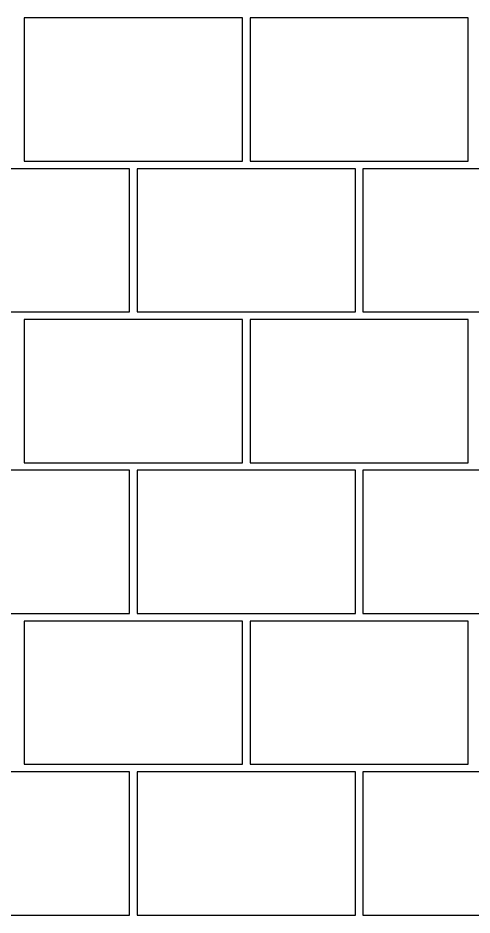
# Model space of a CAD drawing. Extents: x 0 to 119, y 0 to 84.
# Drawn here: x 72.659 to 75.072, y 67.172 to 71.932 of the extents above; entities that cross this region are included whole.
import ezdxf

# ---------------------------------------------------------------- set-up
doc = ezdxf.new("R2010")
doc.units = 0
doc.header["$MEASUREMENT"] = 0
doc.layers.add('9', color=8, linetype='CONTINUOUS')

msp = doc.modelspace()

# ---------------------------------------------------------------- linework, layer by layer
at = {"layer": '9', "color": 8, "linetype": 'Continuous'}
for points in [[(72.69179, 71.172318), (73.85179, 71.172318), (73.85179, 71.932318), (72.69179, 71.932318), (72.69179, 71.172318)], [(73.89179, 71.172318), (75.05179, 71.172318), (75.05179, 71.932318), (73.89179, 71.932318), (73.89179, 71.172318)], [(72.09197, 70.372318), (73.25197, 70.372318), (73.25197, 71.132318), (72.09197, 71.132318), (72.09197, 70.372318)], [(73.29197, 70.372318), (74.45197, 70.372318), (74.45197, 71.132318), (73.29197, 71.132318), (73.29197, 70.372318)], [(74.49197, 70.372318), (75.65197, 70.372318), (75.65197, 71.132318), (74.49197, 71.132318), (74.49197, 70.372318)], [(72.69179, 69.572318), (73.85179, 69.572318), (73.85179, 70.332318), (72.69179, 70.332318), (72.69179, 69.572318)], [(73.89179, 69.572318), (75.05179, 69.572318), (75.05179, 70.332318), (73.89179, 70.332318), (73.89179, 69.572318)], [(72.09197, 68.772318), (73.25197, 68.772318), (73.25197, 69.532318), (72.09197, 69.532318), (72.09197, 68.772318)], [(73.29197, 68.772318), (74.45197, 68.772318), (74.45197, 69.532318), (73.29197, 69.532318), (73.29197, 68.772318)], [(74.49197, 68.772318), (75.65197, 68.772318), (75.65197, 69.532318), (74.49197, 69.532318), (74.49197, 68.772318)], [(72.69179, 67.972318), (73.85179, 67.972318), (73.85179, 68.732318), (72.69179, 68.732318), (72.69179, 67.972318)], [(73.89179, 67.972318), (75.05179, 67.972318), (75.05179, 68.732318), (73.89179, 68.732318), (73.89179, 67.972318)], [(72.09197, 67.172318), (73.25197, 67.172318), (73.25197, 67.932318), (72.09197, 67.932318), (72.09197, 67.172318)], [(73.29197, 67.172318), (74.45197, 67.172318), (74.45197, 67.932318), (73.29197, 67.932318), (73.29197, 67.172318)], [(74.49197, 67.172318), (75.65197, 67.172318), (75.65197, 67.932318), (74.49197, 67.932318), (74.49197, 67.172318)]]:
    msp.add_lwpolyline(points, dxfattribs=at)

doc.saveas('drawing.dxf')
